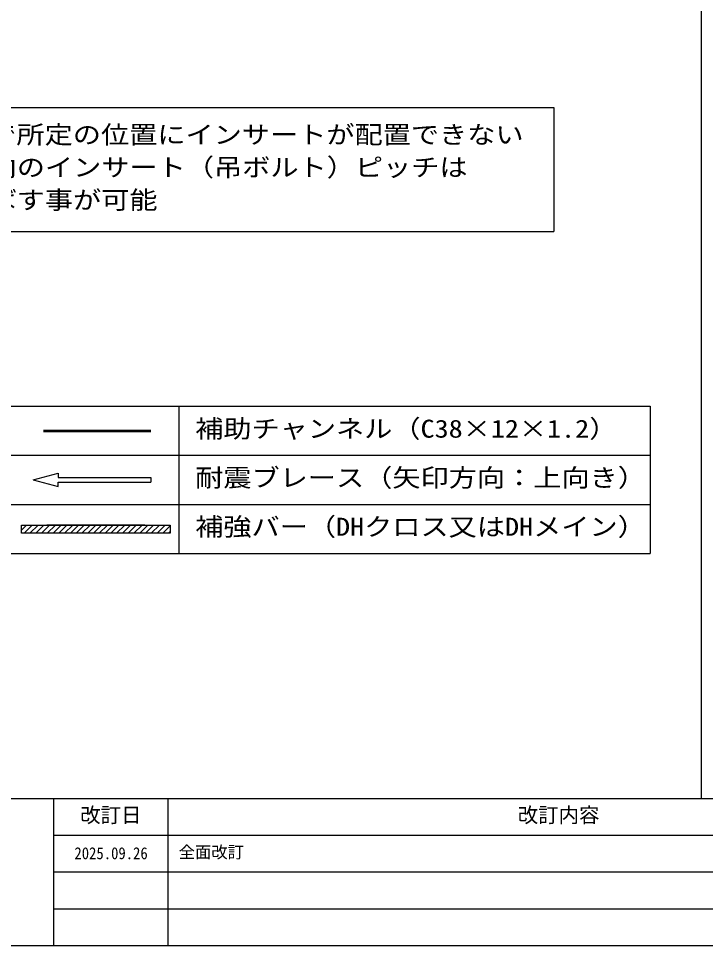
# Model space of a CAD drawing. Units: millimetres on the paper. Extents: x -203 to 207, y -139 to 146.
# Drawn here: x -147.9 to -63.8, y -139 to -25.6 of the extents above; entities that cross this region are included whole.
import ezdxf
from ezdxf.enums import TextEntityAlignment as Align

# ---------------------------------------------------------------- set-up
doc = ezdxf.new("R2010")
doc.units = ezdxf.units.MM
for name, color, linetype in [('0-0_基本', 134, 'Continuous'), ('0-3_文字', 134, 'Continuous'), ('0-4_ブレース', 134, 'Continuous'), ('F-0_図枠', 134, 'Continuous'), ('F-1_レイアウト', 134, 'Continuous')]:
    doc.layers.add(name, color=color, linetype=linetype)
doc.styles.add('ＭＳ ゴシック', font='')
doc.styles.get('ＭＳ ゴシック').set_extended_font_data('MS Gothic')

msp = doc.modelspace()

# ---------------------------------------------------------------- linework, layer by layer
at = {"layer": '0-0_基本'}
for p, q in [((-144.84, -75.939), (-131.695, -75.939)), ((-144.84, -75.939), (-131.695, -75.939)), ((-144.84, -76.139), (-131.695, -76.139)), ((-144.84, -76.139), (-131.695, -76.139)), ((-143.594, -121.039), (-143.594, -139.039)), ((-129.594, -139.039), (-129.594, -121.039)), ((-143.594, -125.539), (-29.294, -125.539)), ((-143.594, -130.039), (-29.294, -130.039)), ((-143.594, -134.539), (-29.294, -134.539))]:
    msp.add_line(p, q, dxfattribs=at)
at = {"layer": '0-3_文字'}
for p, q in [((-185.241, -36.439), (-82.347, -36.439)), ((-185.241, -36.439), (-82.347, -36.439)), ((-82.347, -36.439), (-82.347, -51.639)), ((-82.347, -36.439), (-82.347, -51.639)), ((-185.241, -51.639), (-82.347, -51.639)), ((-185.241, -51.639), (-82.347, -51.639)), ((-197.044, -73.039), (-70.545, -73.039)), ((-197.044, -73.039), (-70.545, -73.039)), ((-128.268, -73.039), (-128.268, -91.039)), ((-128.268, -73.039), (-128.268, -91.039)), ((-70.545, -73.039), (-70.545, -91.039)), ((-70.545, -73.039), (-70.545, -91.039)), ((-197.044, -79.039), (-70.545, -79.039)), ((-197.044, -79.039), (-70.545, -79.039)), ((-197.044, -85.039), (-70.545, -85.039)), ((-197.044, -85.039), (-70.545, -85.039)), ((-147.517, -87.576), (-129.317, -87.576)), ((-147.517, -88.576), (-147.517, -87.576)), ((-147.517, -88.183), (-146.911, -87.576)), ((-147.517, -87.576), (-129.317, -87.576)), ((-147.517, -88.576), (-147.517, -87.576)), ((-147.517, -88.183), (-146.911, -87.576)), ((-147.204, -88.576), (-146.204, -87.576)), ((-147.204, -88.576), (-146.204, -87.576)), ((-147.029, -87.576), (-142.929, -87.576)), ((-147.029, -87.576), (-142.929, -87.576)), ((-146.497, -88.576), (-145.497, -87.576)), ((-146.497, -88.576), (-145.497, -87.576)), ((-145.79, -88.576), (-144.79, -87.576)), ((-145.79, -88.576), (-144.79, -87.576)), ((-145.083, -88.576), (-144.083, -87.576)), ((-145.083, -88.576), (-144.083, -87.576)), ((-132.429, -87.576), (-144.429, -87.576)), ((-132.429, -87.576), (-144.429, -87.576)), ((-144.375, -88.576), (-143.375, -87.576)), ((-144.375, -88.576), (-143.375, -87.576)), ((-143.668, -88.576), (-142.668, -87.576)), ((-143.668, -88.576), (-142.668, -87.576)), ((-142.961, -88.576), (-141.961, -87.576)), ((-142.961, -88.576), (-141.961, -87.576)), ((-142.254, -88.576), (-141.254, -87.576)), ((-142.254, -88.576), (-141.254, -87.576)), ((-141.547, -88.576), (-140.547, -87.576)), ((-141.547, -88.576), (-140.547, -87.576)), ((-140.84, -88.576), (-139.84, -87.576)), ((-140.84, -88.576), (-139.84, -87.576)), ((-140.133, -88.576), (-139.133, -87.576)), ((-140.133, -88.576), (-139.133, -87.576)), ((-139.426, -88.576), (-138.426, -87.576)), ((-139.426, -88.576), (-138.426, -87.576)), ((-138.719, -88.576), (-137.719, -87.576)), ((-138.719, -88.576), (-137.719, -87.576)), ((-138.011, -88.576), (-137.011, -87.576)), ((-138.011, -88.576), (-137.011, -87.576)), ((-137.304, -88.576), (-136.304, -87.576)), ((-137.304, -88.576), (-136.304, -87.576)), ((-136.597, -88.576), (-135.597, -87.576)), ((-136.597, -88.576), (-135.597, -87.576)), ((-135.89, -88.576), (-134.89, -87.576)), ((-135.89, -88.576), (-134.89, -87.576)), ((-135.183, -88.576), (-134.183, -87.576)), ((-135.183, -88.576), (-134.183, -87.576)), ((-134.476, -88.576), (-133.476, -87.576)), ((-134.476, -88.576), (-133.476, -87.576)), ((-133.929, -87.576), (-129.829, -87.576)), ((-133.929, -87.576), (-129.829, -87.576)), ((-133.769, -88.576), (-132.769, -87.576)), ((-133.769, -88.576), (-132.769, -87.576)), ((-133.062, -88.576), (-132.062, -87.576)), ((-133.062, -88.576), (-132.062, -87.576)), ((-132.355, -88.576), (-131.355, -87.576)), ((-132.355, -88.576), (-131.355, -87.576)), ((-131.648, -88.576), (-130.648, -87.576)), ((-131.648, -88.576), (-130.648, -87.576)), ((-130.94, -88.576), (-129.94, -87.576)), ((-130.94, -88.576), (-129.94, -87.576)), ((-130.233, -88.576), (-129.317, -87.66)), ((-130.233, -88.576), (-129.317, -87.66)), ((-129.526, -88.576), (-129.317, -88.367)), ((-129.526, -88.576), (-129.317, -88.367)), ((-129.317, -87.576), (-129.317, -88.576)), ((-129.317, -87.576), (-129.317, -88.576)), ((-129.317, -88.576), (-147.517, -88.576)), ((-129.317, -88.576), (-147.517, -88.576)), ((-197.044, -91.039), (-70.545, -91.039)), ((-197.044, -91.039), (-70.545, -91.039))]:
    msp.add_line(p, q, dxfattribs=at)
at = {"layer": '0-4_ブレース'}
for p, q in [((-146.086, -82.042), (-143.045, -81.227)), ((-146.086, -82.042), (-143.045, -81.227)), ((-143.045, -81.227), (-143.045, -81.742)), ((-143.045, -81.227), (-143.045, -81.742)), ((-146.086, -82.042), (-143.045, -82.857)), ((-146.086, -82.042), (-143.045, -82.857)), ((-143.045, -81.742), (-131.695, -81.742)), ((-143.045, -81.742), (-131.695, -81.742)), ((-143.035, -82.342), (-131.695, -82.342)), ((-143.035, -82.819), (-143.035, -82.342)), ((-143.035, -82.342), (-131.695, -82.342)), ((-143.035, -82.819), (-143.035, -82.342)), ((-131.695, -81.742), (-131.695, -82.342)), ((-131.695, -81.742), (-131.695, -82.342))]:
    msp.add_line(p, q, dxfattribs=at)
at = {"layer": 'F-0_図枠'}
for p, q in [((-203.294, -121.039), (206.706, -121.039)), ((-203.294, -139.039), (206.706, -139.039))]:
    msp.add_line(p, q, dxfattribs=at)
at = {"layer": 'F-1_レイアウト'}
msp.add_line((-64.294, -121.039), (-64.294, 145.961), dxfattribs=at)

# ---------------------------------------------------------------- texts
at = {"layer": '0-0_基本', "style": 'ＭＳ ゴシック'}
for s, height, p in [('改訂日', 1.833, (-140.344, -124.539)), ('改訂内容', 1.833, (-86.776, -124.539)), ('全面改訂', 1.466, (-128.287, -128.783))]:
    msp.add_text(s, height=height, dxfattribs=at).set_placement(p, align=Align.BOTTOM_LEFT)
at = {"layer": '0-0_基本', "style": 'ＭＳ ゴシック', "width": 0.9}
msp.add_text('2025.09.26', height=1.466, dxfattribs=at).set_placement((-141.051, -128.921), align=Align.BOTTOM_LEFT)
at = {"layer": '0-3_文字', "style": 'ＭＳ ゴシック', "width": 1.15}
for s, p in [('※設備との干渉などで所定の位置にインサートが配置できない', (-182.641, -41.539)), ('※設備との干渉などで所定の位置にインサートが配置できない', (-182.641, -41.539)), ('場合、DHメイン方向のインサート（吊ボルト）ピッチは', (-179.141, -45.539)), ('場合、DHメイン方向のインサート（吊ボルト）ピッチは', (-179.141, -45.539)), ('最大1600mmまで飛ばす事が可能', (-179.141, -49.539)), ('最大1600mmまで飛ばす事が可能', (-179.141, -49.539)), ('補助チャンネル（C38×12×1.2）', (-126.268, -77.539)), ('補助チャンネル（C38×12×1.2）', (-126.268, -77.539)), ('耐震ブレース（矢印方向：上向き）', (-126.268, -83.539)), ('耐震ブレース（矢印方向：上向き）', (-126.268, -83.539)), ('補強バー（DHクロス又はDHメイン）', (-126.268, -89.539)), ('補強バー（DHクロス又はDHメイン）', (-126.268, -89.539))]:
    msp.add_text(s, height=2.199, dxfattribs=at).set_placement(p, align=Align.BOTTOM_LEFT)

doc.saveas('drawing.dxf')
